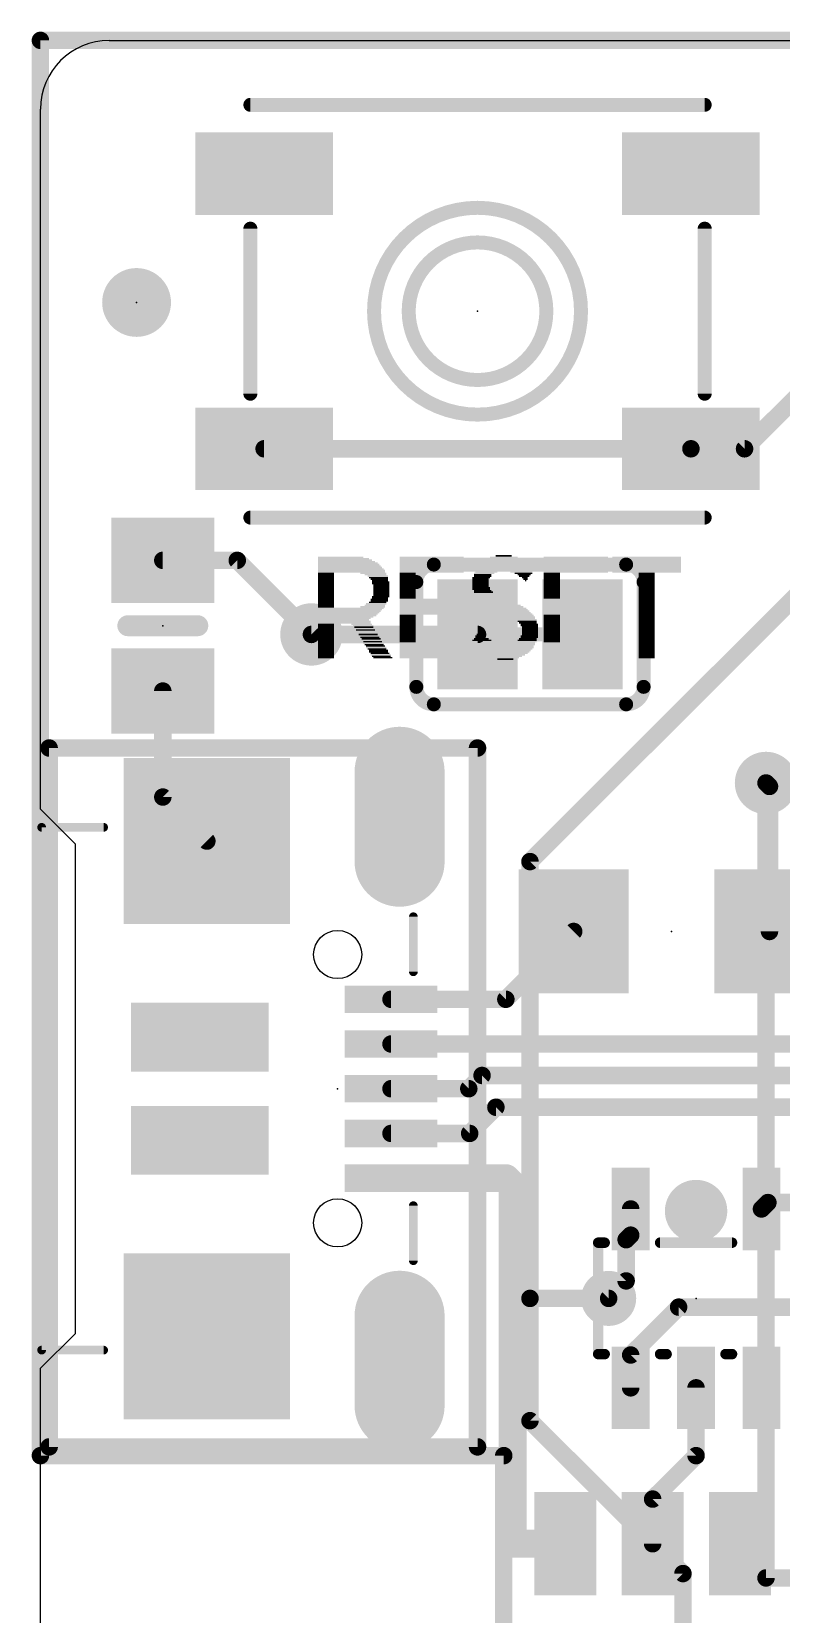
# Model space of a CAD drawing. Extents: x -3.3 to 68.7, y -0.1 to 53.5.
# Drawn here: x -0.13 to 10.76, y 30.46 to 53.47 of the extents above; entities that cross this region are included whole.
import ezdxf

# ---------------------------------------------------------------- set-up
doc = ezdxf.new("R2010")
doc.units = 0
for name, color, linetype in [('1', 12, 'CONTINUOUS'), ('16', 5, 'CONTINUOUS'), ('17', 110, 'CONTINUOUS'), ('18', 3, 'CONTINUOUS'), ('20', 53, 'CONTINUOUS'), ('200', 4, 'CONTINUOUS'), ('21', 40, 'CONTINUOUS'), ('22', 6, 'CONTINUOUS'), ('23', 53, 'CONTINUOUS'), ('24', 53, 'CONTINUOUS')]:
    doc.layers.add(name, color=color, linetype=linetype)

# ---------------------------------------------------------------- blocks, each defined once
blk = doc.blocks.new('RECT')
blk.add_solid([(-0.5, -0.5), (0.5, -0.5), (-0.5, 0.5), (0.5, 0.5)])
blk = doc.blocks.new('PIE')
at = {"const_width": 0.5}
blk.add_lwpolyline([(0, -0.25, 1), (0, 0.25, 1), (0, -0.25)], format="xyb", dxfattribs=at)
blk = doc.blocks.new('OFFSETP100')
at = {"const_width": 1}
blk.add_lwpolyline([(0, 0), (1, 0)], dxfattribs=at)
at = {"const_width": 0.5}
for points in [[(0, 0.25, 1), (0, -0.25)], [(1, -0.25, 1), (1, 0.25)]]:
    blk.add_lwpolyline(points, format="xyb", dxfattribs=at)
blk = doc.blocks.new('SQUAREP')
blk.add_solid([(-0.5, -0.5), (0.5, -0.5), (-0.5, 0.5), (0.5, 0.5)])
blk = doc.blocks.new('ROUNDV')
at = {"const_width": 0.5}
blk.add_lwpolyline([(0, -0.25, 1), (0, 0.25, 1), (0, -0.25)], format="xyb", dxfattribs=at)

msp = doc.modelspace()

# ---------------------------------------------------------------- linework, layer by layer
at = {"layer": '1'}
for points, const_width in [([(0, 53.34), (68.58, 53.34)], 0.254), ([(0, 32.766), (0, 53.34)], 0.254), ([(10.2292, 47.403), (11.4046, 48.5784)], 0.254), ([(3.25, 47.403), (9.45, 47.403)], 0.254), ([(9.45, 47.403), (10.2292, 47.403)], 0.254), ([(1.778, 45.781), (2.86, 45.781)], 0.254), ([(2.86, 45.781), (3.937, 44.704)], 0.254), ([(1.778, 42.34), (1.778, 43.881)], 0.254), ([(0.127, 43.053), (0.127, 32.893)], 0.254), ([(6.35, 43.053), (0.127, 43.053)], 0.254), ([(6.35, 32.893), (6.35, 43.053)], 0.254), ([(10.5914, 42.4946), (10.541, 42.545)], 0.254), ([(10.5914, 40.386), (10.5914, 42.4946)], 0.254), ([(2.418, 41.7), (1.778, 42.34)], 0.254), ([(6.7614, 39.4), (7.7474, 40.386)], 0.254), ([(5.093, 39.4), (6.7614, 39.4)], 0.254), ([(5.093, 38.75), (35.2876, 38.75)], 0.254), ([(6.223, 38.1), (5.093, 38.1)], 0.254), ([(6.4158, 38.2928), (6.223, 38.1)], 0.254), ([(6.4158, 38.2928), (35.0264, 38.2928)], 0.254), ([(6.617, 37.831), (6.236, 37.45)], 0.254), ([(15.255, 37.831), (6.617, 37.831)], 0.254), ([(6.236, 37.45), (5.093, 37.45)], 0.254), ([(6.761, 36.8), (5.093, 36.8)], 0.4064), ([(6.8618, 36.6992), (6.761, 36.8)], 0.4064), ([(6.8618, 36.6992), (6.8618, 31.4854)], 0.4064), ([(8.575, 36.352), (8.575, 35.971)], 0.254), ([(10.475, 36.352), (10.5682, 36.4452)], 0.254), ([(10.5682, 36.4452), (12.3228, 36.4452)], 0.254), ([(8.575, 35.971), (8.509, 35.905)], 0.254), ([(8.509, 35.905), (8.509, 35.306)], 0.254), ([(8.509, 35.306), (8.255, 35.052)], 0.254), ([(9.271, 34.925), (8.575, 34.229)], 0.254), ([(9.271, 34.925), (13.462, 34.925)], 0.254), ([(8.575, 33.752), (8.575, 34.229)], 0.254), ([(9.525, 32.766), (9.525, 33.752)], 0.254), ([(0.127, 32.893), (6.35, 32.893)], 0.254), ([(6.731, 32.766), (0, 32.766)], 0.254), ([(6.731, 11.303), (6.731, 32.766)], 0.254), ([(8.8938, 32.1348), (9.525, 32.766)], 0.254), ([(8.8938, 31.4854), (8.8938, 32.1348)], 0.254), ([(6.8618, 31.4854), (7.6238, 31.4854)], 0.4064)]:
    msp.add_lwpolyline(points, dxfattribs=dict(at, const_width=const_width))
for points, const_width in [([(0, 53.4035, 1), (0, 53.2765)], 0.127), ([(0.0635, 53.34, 1), (-0.0635, 53.34)], 0.127), ([(3.25, 47.4665, 1), (3.25, 47.3395)], 0.127), ([(9.45, 47.4665, 1), (9.45, 47.3395)], 0.127), ([(9.45, 47.3395, 1), (9.45, 47.4665)], 0.127), ([(10.1843, 47.4479, 1), (10.2741, 47.3581)], 0.127), ([(10.2292, 47.3395, 1), (10.2292, 47.4665)], 0.127), ([(1.778, 45.8445, 1), (1.778, 45.7175)], 0.127), ([(2.9049, 45.8259, 1), (2.8151, 45.7361)], 0.127), ([(2.86, 45.7175, 1), (2.86, 45.8445)], 0.127), ([(3.8921, 44.6591, 1), (3.9819, 44.7489)], 0.127), ([(1.8415, 43.881, 1), (1.7145, 43.881)], 0.127), ([(0.1905, 43.053, 1), (0.0635, 43.053)], 0.127), ([(0.127, 43.1165, 1), (0.127, 42.9895)], 0.127), ([(6.4135, 43.053, 1), (6.2865, 43.053)], 0.127), ([(6.35, 42.9895, 1), (6.35, 43.1165)], 0.127), ([(10.5859, 42.5899, 1), (10.4961, 42.5001)], 0.127), ([(10.6549, 42.4946, 1), (10.5279, 42.4946)], 0.127), ([(10.5465, 42.4497, 1), (10.6363, 42.5395)], 0.127), ([(1.8229, 42.3849, 1), (1.7331, 42.2951)], 0.127), ([(1.7145, 42.34, 1), (1.8415, 42.34)], 0.127), ([(2.3731, 41.6551, 1), (2.4629, 41.7449)], 0.127), ([(7.7923, 40.3411, 1), (7.7025, 40.4309)], 0.127), ([(10.5279, 40.386, 1), (10.6549, 40.386)], 0.127), ([(5.093, 39.4635, 1), (5.093, 39.3365)], 0.127), ([(6.7165, 39.4449, 1), (6.8063, 39.3551)], 0.127), ([(6.7614, 39.3365, 1), (6.7614, 39.4635)], 0.127), ([(5.093, 38.8135, 1), (5.093, 38.6865)], 0.127), ([(5.093, 38.1635, 1), (5.093, 38.0365)], 0.127), ([(6.1781, 38.1449, 1), (6.2679, 38.0551)], 0.127), ([(6.223, 38.0365, 1), (6.223, 38.1635)], 0.127), ([(6.4158, 38.3563, 1), (6.4158, 38.2293)], 0.127), ([(6.4607, 38.2479, 1), (6.3709, 38.3377)], 0.127), ([(6.617, 37.8945, 1), (6.617, 37.7675)], 0.127), ([(6.6619, 37.7861, 1), (6.5721, 37.8759)], 0.127), ([(5.093, 37.5135, 1), (5.093, 37.3865)], 0.127), ([(6.1911, 37.4949, 1), (6.2809, 37.4051)], 0.127), ([(6.236, 37.3865, 1), (6.236, 37.5135)], 0.127), ([(5.093, 36.9016, 1), (5.093, 36.6984)], 0.2032), ([(6.8328, 36.8718, 1), (6.6892, 36.7282)], 0.2032), ([(6.9634, 36.6992, 1), (6.7602, 36.6992)], 0.2032), ([(6.761, 36.6984, 1), (6.761, 36.9016)], 0.2032), ([(6.79, 36.6274, 1), (6.9336, 36.771)], 0.2032), ([(8.6385, 36.352, 1), (8.5115, 36.352)], 0.127), ([(10.4301, 36.3969, 1), (10.5199, 36.3071)], 0.127), ([(10.5682, 36.5087, 1), (10.5682, 36.3817)], 0.127), ([(10.6131, 36.4003, 1), (10.5233, 36.4901)], 0.127), ([(8.5725, 35.905, 1), (8.4455, 35.905)], 0.127), ([(8.4641, 35.9499, 1), (8.5539, 35.8601)], 0.127), ([(8.5115, 35.971, 1), (8.6385, 35.971)], 0.127), ([(8.6199, 35.9261, 1), (8.5301, 36.0159)], 0.127), ([(8.5539, 35.2611, 1), (8.4641, 35.3509)], 0.127), ([(8.4455, 35.306, 1), (8.5725, 35.306)], 0.127), ([(8.2101, 35.0969, 1), (8.2999, 35.0071)], 0.127), ([(9.271, 34.9885, 1), (9.271, 34.8615)], 0.127), ([(9.3159, 34.8801, 1), (9.2261, 34.9699)], 0.127), ([(8.6385, 34.229, 1), (8.5115, 34.229)], 0.127), ([(8.5301, 34.2739, 1), (8.6199, 34.1841)], 0.127), ([(9.5885, 33.752, 1), (9.4615, 33.752)], 0.127), ([(8.5115, 33.752, 1), (8.6385, 33.752)], 0.127), ([(0.127, 32.9565, 1), (0.127, 32.8295)], 0.127), ([(0.0635, 32.893, 1), (0.1905, 32.893)], 0.127), ([(6.2865, 32.893, 1), (6.4135, 32.893)], 0.127), ([(6.35, 32.8295, 1), (6.35, 32.9565)], 0.127), ([(0, 32.8295, 1), (0, 32.7025)], 0.127), ([(-0.0635, 32.766, 1), (0.0635, 32.766)], 0.127), ([(6.7945, 32.766, 1), (6.6675, 32.766)], 0.127), ([(6.731, 32.7025, 1), (6.731, 32.8295)], 0.127), ([(9.4615, 32.766, 1), (9.5885, 32.766)], 0.127), ([(9.5699, 32.7211, 1), (9.4801, 32.8109)], 0.127), ([(8.9573, 32.1348, 1), (8.8303, 32.1348)], 0.127), ([(8.8489, 32.1797, 1), (8.9387, 32.0899)], 0.127), ([(6.8618, 31.587, 1), (6.8618, 31.3838)], 0.2032), ([(6.7602, 31.4854, 1), (6.9634, 31.4854)], 0.2032), ([(7.6238, 31.3838, 1), (7.6238, 31.587)], 0.2032), ([(8.8303, 31.4854, 1), (8.9573, 31.4854)], 0.127)]:
    msp.add_lwpolyline(points, format="xyb", dxfattribs=dict(at, const_width=const_width))
at = {"layer": '16', "const_width": 0.254}
for points in [[(0, 53.34), (68.58, 53.34)], [(0, 32.766), (0, 53.34)], [(7.112, 41.402), (11.303, 45.593)], [(3.937, 44.704), (6.35, 44.704)], [(0.127, 43.053), (0.127, 32.893)], [(6.35, 43.053), (0.127, 43.053)], [(6.35, 32.893), (6.35, 43.053)], [(10.541, 42.545), (10.541, 30.988)], [(7.112, 35.052), (7.112, 41.402)], [(7.112, 33.274), (7.112, 35.052)], [(8.255, 35.052), (7.112, 35.052)], [(9.3345, 31.0515), (7.112, 33.274)], [(0.127, 32.893), (6.35, 32.893)], [(6.731, 32.766), (0, 32.766)], [(6.731, 11.303), (6.731, 32.766)], [(9.3345, 12.1285), (9.3345, 31.0515)], [(21.844, 30.988), (10.541, 30.988)]]:
    msp.add_lwpolyline(points, dxfattribs=at)
at = {"layer": '16', "const_width": 0.127}
for points in [[(0, 53.4035, 1), (0, 53.2765)], [(0.0635, 53.34, 1), (-0.0635, 53.34)], [(3.937, 44.7675, 1), (3.937, 44.6405)], [(6.35, 44.6405, 1), (6.35, 44.7675)], [(0.1905, 43.053, 1), (0.0635, 43.053)], [(0.127, 43.1165, 1), (0.127, 42.9895)], [(6.4135, 43.053, 1), (6.2865, 43.053)], [(6.35, 42.9895, 1), (6.35, 43.1165)], [(10.6045, 42.545, 1), (10.4775, 42.545)], [(7.1755, 41.402, 1), (7.0485, 41.402)], [(7.0671, 41.4469, 1), (7.1569, 41.3571)], [(7.1755, 35.052, 1), (7.0485, 35.052)], [(7.112, 35.1155, 1), (7.112, 34.9885)], [(7.0485, 35.052, 1), (7.1755, 35.052)], [(8.255, 34.9885, 1), (8.255, 35.1155)], [(7.1569, 33.3189, 1), (7.0671, 33.2291)], [(7.0485, 33.274, 1), (7.1755, 33.274)], [(0.127, 32.9565, 1), (0.127, 32.8295)], [(0.0635, 32.893, 1), (0.1905, 32.893)], [(6.2865, 32.893, 1), (6.4135, 32.893)], [(6.35, 32.8295, 1), (6.35, 32.9565)], [(0, 32.8295, 1), (0, 32.7025)], [(-0.0635, 32.766, 1), (0.0635, 32.766)], [(6.7945, 32.766, 1), (6.6675, 32.766)], [(6.731, 32.7025, 1), (6.731, 32.8295)], [(9.398, 31.0515, 1), (9.271, 31.0515)], [(9.2896, 31.0066, 1), (9.3794, 31.0964)], [(10.541, 31.0515, 1), (10.541, 30.9245)], [(10.4775, 30.988, 1), (10.6045, 30.988)]]:
    msp.add_lwpolyline(points, format="xyb", dxfattribs=at)
at = {"layer": '20'}
for p, q in [((1, 53.34), (64.516, 53.34)), ((0, 42.164), (0, 52.34)), ((0.508, 41.656), (0, 42.164)), ((0.508, 34.544), (0.508, 41.656)), ((0, 34.036), (0.508, 34.544)), ((0, 22.479), (0, 34.036))]:
    msp.add_line(p, q, dxfattribs=at)
for centre in [(4.318, 40.05), (4.318, 36.15)]:
    msp.add_circle(centre, 0.35, dxfattribs=at)
msp.add_arc((1, 52.34), 1, 90, 180, dxfattribs=at)
at = {"layer": '21'}
for points, const_width in [([(3.05, 52.403), (9.65, 52.403)], 0.2032), ([(3.05, 48.203), (3.05, 50.603)], 0.2032), ([(9.65, 50.603), (9.65, 48.203)], 0.2032), ([(9.65, 46.403), (3.05, 46.403)], 0.2032), ([(2.286, 44.831), (1.27, 44.831)], 0.3048), ([(0.918, 41.9), (0.018, 41.9)], 0.127), ([(0.018, 41.9), (0.018, 34.3)], 0.127), ([(5.418, 40.6), (5.418, 39.8)], 0.127), ([(5.418, 36.4), (5.418, 35.6)], 0.127), ([(8.103, 34.242), (8.103, 35.862)], 0.1524), ([(8.103, 35.862), (8.197, 35.862)], 0.1524), ([(9.003, 35.862), (10.047, 35.862)], 0.1524), ([(0.018, 34.3), (0.918, 34.3)], 0.127), ([(8.197, 34.242), (8.103, 34.242)], 0.1524), ([(9.097, 34.242), (9.003, 34.242)], 0.1524), ([(10.047, 34.242), (9.953, 34.242)], 0.1524)]:
    msp.add_lwpolyline(points, dxfattribs=dict(at, const_width=const_width))
for points, const_width in [([(3.05, 52.4538, 1), (3.05, 52.3522)], 0.1016), ([(9.65, 52.3522, 1), (9.65, 52.4538)], 0.1016), ([(6.35, 47.8997, 1), (6.35, 50.9063, 1), (6.35, 47.8997)], 0.2032), ([(3.1008, 50.603, 1), (2.9992, 50.603)], 0.1016), ([(9.7008, 50.603, 1), (9.5992, 50.603)], 0.1016), ([(6.35, 48.403, 1), (6.35, 50.403, 1), (6.35, 48.403)], 0.2032), ([(2.9992, 48.203, 1), (3.1008, 48.203)], 0.1016), ([(9.5992, 48.203, 1), (9.7008, 48.203)], 0.1016), ([(3.05, 46.4538, 1), (3.05, 46.3522)], 0.1016), ([(9.65, 46.3522, 1), (9.65, 46.4538)], 0.1016), ([(1.27, 44.9072, 1), (1.27, 44.7548)], 0.1524), ([(2.286, 44.7548, 1), (2.286, 44.9072)], 0.1524), ([(0.018, 41.9318, 1), (0.018, 41.8682)], 0.0635), ([(0.0498, 41.9, 1), (-0.0137, 41.9)], 0.0635), ([(0.918, 41.8682, 1), (0.918, 41.9318)], 0.0635), ([(5.4497, 40.6, 1), (5.3863, 40.6)], 0.0635), ([(5.3863, 39.8, 1), (5.4497, 39.8)], 0.0635), ([(5.4497, 36.4, 1), (5.3863, 36.4)], 0.0635), ([(8.1411, 35.862, 1), (8.0649, 35.862)], 0.0762), ([(8.103, 35.9001, 1), (8.103, 35.8239)], 0.0762), ([(8.197, 35.8239, 1), (8.197, 35.9001)], 0.0762), ([(9.003, 35.9001, 1), (9.003, 35.8239)], 0.0762), ([(10.047, 35.8239, 1), (10.047, 35.9001)], 0.0762), ([(5.3863, 35.6, 1), (5.4497, 35.6)], 0.0635), ([(0.018, 34.3318, 1), (0.018, 34.2683)], 0.0635), ([(-0.0137, 34.3, 1), (0.0498, 34.3)], 0.0635), ([(0.918, 34.2683, 1), (0.918, 34.3318)], 0.0635), ([(8.103, 34.2801, 1), (8.103, 34.2039)], 0.0762), ([(8.197, 34.2039, 1), (8.197, 34.2801)], 0.0762), ([(9.003, 34.2801, 1), (9.003, 34.2039)], 0.0762), ([(9.097, 34.2039, 1), (9.097, 34.2801)], 0.0762), ([(9.953, 34.2801, 1), (9.953, 34.2039)], 0.0762), ([(10.047, 34.2039, 1), (10.047, 34.2801)], 0.0762), ([(8.0649, 34.242, 1), (8.1411, 34.242)], 0.0762)]:
    msp.add_lwpolyline(points, format="xyb", dxfattribs=dict(at, const_width=const_width))
at = {"layer": '22'}
for points, const_width in [([(5.715, 45.72, 0.4142), (5.461, 45.466)], 0.2032), ([(5.715, 45.7708, 1), (5.715, 45.6692)], 0.1016), ([(5.715, 45.6692, 1), (5.715, 45.7708)], 0.1016), ([(8.763, 45.466, 0.4142), (8.509, 45.72)], 0.2032), ([(8.509, 45.7708, 1), (8.509, 45.6692)], 0.1016), ([(8.509, 45.6692, 1), (8.509, 45.7708)], 0.1016), ([(5.5118, 45.466, 1), (5.4102, 45.466)], 0.1016), ([(8.8138, 45.466, 1), (8.7122, 45.466)], 0.1016), ([(5.4102, 45.466, 1), (5.5118, 45.466)], 0.1016), ([(8.7122, 45.466, 1), (8.8138, 45.466)], 0.1016), ([(5.461, 43.942, 0.4142), (5.715, 43.688)], 0.2032), ([(5.5118, 43.942, 1), (5.4102, 43.942)], 0.1016), ([(5.4102, 43.942, 1), (5.5118, 43.942)], 0.1016), ([(8.509, 43.688, 0.4142), (8.763, 43.942)], 0.2032), ([(8.8138, 43.942, 1), (8.7122, 43.942)], 0.1016), ([(8.7122, 43.942, 1), (8.8138, 43.942)], 0.1016), ([(5.715, 43.7388, 1), (5.715, 43.6372)], 0.1016), ([(5.715, 43.6372, 1), (5.715, 43.7388)], 0.1016), ([(8.509, 43.7388, 1), (8.509, 43.6372)], 0.1016), ([(8.509, 43.6372, 1), (8.509, 43.7388)], 0.1016)]:
    msp.add_lwpolyline(points, format="xyb", dxfattribs=dict(at, const_width=const_width))
at = {"layer": '22', "const_width": 0.2032}
for points in [[(8.509, 45.72), (5.715, 45.72)], [(5.461, 45.466), (5.461, 43.942)], [(8.763, 45.466), (8.763, 43.942)], [(5.715, 43.688), (8.509, 43.688)]]:
    msp.add_lwpolyline(points, dxfattribs=at)
at = {"layer": '23'}
for p in [(1.397, 49.53), (6.35, 49.403), (1.778, 44.831), (9.1694, 40.386), (4.318, 38.1), (9.525, 35.052)]:
    msp.add_point(p, dxfattribs=at)
at = {"layer": '24'}
msp.add_point((7.112, 44.704), dxfattribs=at)

# ---------------------------------------------------------------- block references
at = {"layer": '1'}
for p, xscale, yscale, rotation in [((3.25, 51.403), 2, 1.2, 180), ((9.45, 51.403), 2, 1.2, 180), ((3.25, 47.403), 2, 1.2, 180), ((9.45, 47.403), 2, 1.2, 180), ((1.778, 45.781), 1.24, 1.5, 270), ((1.778, 43.881), 1.24, 1.5, 270), ((5.093, 39.4), 0.4, 1.35, 270), ((5.093, 38.75), 0.4, 1.35, 270), ((5.093, 38.1), 0.4, 1.35, 270), ((5.093, 37.45), 0.4, 1.35, 270), ((5.093, 36.8), 0.4, 1.35, 270), ((7.6238, 31.4854), 1.5, 0.9, 90), ((8.8938, 31.4854), 1.5, 0.9, 90), ((10.1638, 31.4854), 1.5, 0.9, 90)]:
    msp.add_blockref('RECT', p, dxfattribs=dict(at, xscale=xscale, yscale=yscale, rotation=rotation))
msp.add_blockref('PIE', (1.397, 49.53), dxfattribs=at)
for p, xscale, yscale in [((7.7474, 40.386), 1.6, 1.803), ((10.5914, 40.386), 1.6, 1.803), ((8.575, 36.352), 0.55, 1.2), ((10.475, 36.352), 0.55, 1.2), ((8.575, 33.752), 0.55, 1.2), ((9.525, 33.752), 0.55, 1.2), ((10.475, 33.752), 0.55, 1.2)]:
    msp.add_blockref('RECT', p, dxfattribs=dict(at, xscale=xscale, yscale=yscale))
at = {"layer": '1', "xscale": 2}
for p in [(2.318, 38.85), (2.318, 37.35)]:
    msp.add_blockref('RECT', p, dxfattribs=at)
at = {"layer": '16', "xscale": 1.1684, "yscale": 1.6002}
for p in [(6.35, 44.704), (7.874, 44.704)]:
    msp.add_blockref('RECT', p, dxfattribs=at)
at = {"layer": '16', "xscale": 0.635, "yscale": 0.2032, "rotation": 180}
msp.add_blockref('RECT', (7.112, 44.704), dxfattribs=at)
at = {"layer": '17', "xscale": 1.308, "yscale": 1.308}
for p, rotation in [((5.218, 41.4), 90), ((5.218, 41.4), 90), ((5.218, 34.8), 270), ((5.218, 34.8), 270)]:
    msp.add_blockref('OFFSETP100', p, dxfattribs=dict(at, rotation=rotation))
at = {"layer": '17', "xscale": 2.413, "yscale": 2.413}
for p in [(2.418, 41.7), (2.418, 41.7), (2.418, 34.5), (2.418, 34.5)]:
    msp.add_blockref('SQUAREP', p, dxfattribs=at)
at = {"layer": '18'}
for p, xscale, yscale in [((3.937, 44.704), 0.9064, 0.9064), ((3.937, 44.704), 0.9064, 0.9064), ((10.541, 42.545), 0.9064, 0.9064), ((10.541, 42.545), 0.9064, 0.9064), ((9.525, 36.322), 0.9064, 0.9064), ((9.525, 36.322), 0.9064, 0.9064), ((8.255, 35.052), 0.8001, 0.8001), ((8.255, 35.052), 0.8001, 0.8001)]:
    msp.add_blockref('ROUNDV', p, dxfattribs=dict(at, xscale=xscale, yscale=yscale))
at = {"layer": '200'}
for p, xscale, yscale in [((4.3612, 45.8258), 0.6553, 0.0211), ((4.4031, 45.8047), 0.7391, 0.0211), ((4.4247, 45.7835), 0.7823, 0.0213), ((5.6833, 45.8258), 0.9322, 0.0211), ((5.6833, 45.8047), 0.9322, 0.0211), ((5.6833, 45.7835), 0.9322, 0.0213), ((6.7424, 45.7835), 0.5918, 0.0213), ((6.7412, 45.8047), 0.508, 0.0211), ((6.731, 45.8258), 0.4013, 0.0211), ((6.731, 45.847), 0.2337, 0.0213), ((7.7788, 45.8258), 0.9322, 0.0211), ((7.7788, 45.8047), 0.9322, 0.0211), ((7.7788, 45.7835), 0.9322, 0.0213), ((8.8062, 45.8258), 0.9957, 0.0211), ((8.8062, 45.8047), 0.9957, 0.0211), ((8.8062, 45.7835), 0.9957, 0.0213), ((4.4463, 45.7623), 0.8255, 0.0211), ((4.4666, 45.7412), 0.8661, 0.0211), ((4.478, 45.72), 0.889, 0.0213), ((4.4882, 45.6988), 0.9093, 0.0211), ((4.4983, 45.6777), 0.9296, 0.0211), ((4.5098, 45.6565), 0.9525, 0.0213), ((4.5199, 45.6353), 0.9728, 0.0211), ((4.5199, 45.6142), 0.9728, 0.0211), ((4.1491, 45.593), 0.2311, 0.0213), ((4.1491, 45.5718), 0.2311, 0.0211), ((4.1491, 45.5507), 0.2311, 0.0211), ((4.8362, 45.593), 0.381, 0.0213), ((4.8679, 45.5718), 0.3175, 0.0211), ((4.9009, 45.5507), 0.2972, 0.0211), ((5.334, 45.593), 0.2337, 0.0213), ((5.334, 45.5718), 0.2337, 0.0211), ((5.334, 45.5507), 0.2337, 0.0211), ((5.6833, 45.7623), 0.9322, 0.0211), ((5.6833, 45.7412), 0.9322, 0.0211), ((5.6833, 45.72), 0.9322, 0.0213), ((5.6833, 45.6988), 0.9322, 0.0211), ((5.6833, 45.6777), 0.9322, 0.0211), ((5.6833, 45.6565), 0.9322, 0.0213), ((5.6833, 45.6353), 0.9322, 0.0211), ((5.6833, 45.6142), 0.9322, 0.0211), ((6.4453, 45.593), 0.2972, 0.0213), ((6.4237, 45.5718), 0.254, 0.0211), ((6.4237, 45.5507), 0.254, 0.0211), ((6.7424, 45.6353), 0.8458, 0.0211), ((6.4783, 45.6142), 0.3175, 0.0211), ((6.7628, 45.6777), 0.8458, 0.0211), ((6.7742, 45.6565), 0.8687, 0.0213), ((6.7628, 45.6988), 0.8052, 0.0211), ((6.764, 45.72), 0.762, 0.0213), ((6.7628, 45.7412), 0.7188, 0.0211), ((6.7513, 45.7623), 0.6553, 0.0211), ((6.9863, 45.6142), 0.3175, 0.0211), ((7.0168, 45.593), 0.2565, 0.0213), ((7.0269, 45.5718), 0.1905, 0.0211), ((7.0269, 45.5507), 0.1499, 0.0211), ((7.4295, 45.593), 0.2337, 0.0213), ((7.4295, 45.5718), 0.2337, 0.0211), ((7.4295, 45.5507), 0.2337, 0.0211), ((7.7788, 45.7623), 0.9322, 0.0211), ((7.7788, 45.7412), 0.9322, 0.0211), ((7.7788, 45.72), 0.9322, 0.0213), ((7.7788, 45.6988), 0.9322, 0.0211), ((7.7788, 45.6777), 0.9322, 0.0211), ((7.7788, 45.6565), 0.9322, 0.0213), ((7.7788, 45.6353), 0.9322, 0.0211), ((7.7788, 45.6142), 0.9322, 0.0211), ((8.8062, 45.7623), 0.9957, 0.0211), ((8.8062, 45.7412), 0.9957, 0.0211), ((8.8062, 45.72), 0.9957, 0.0213), ((8.8062, 45.6988), 0.9957, 0.0211), ((8.8062, 45.6777), 0.9957, 0.0211), ((8.8062, 45.6565), 0.9957, 0.0213), ((8.8062, 45.6353), 0.9957, 0.0211), ((8.8062, 45.6142), 0.9957, 0.0211), ((8.8062, 45.593), 0.2337, 0.0213), ((8.8062, 45.5718), 0.2337, 0.0211), ((8.8062, 45.5507), 0.2337, 0.0211), ((4.1491, 45.5295), 0.2311, 0.0213), ((4.1491, 45.5083), 0.2311, 0.0211), ((4.1491, 45.4872), 0.2311, 0.0211), ((4.1491, 45.466), 0.2311, 0.0213), ((4.1491, 45.4448), 0.2311, 0.0211), ((4.1491, 45.4237), 0.2311, 0.0211), ((4.1491, 45.4025), 0.2311, 0.0213), ((4.1491, 45.3813), 0.2311, 0.0211), ((4.1491, 45.3602), 0.2311, 0.0211), ((4.1491, 45.339), 0.2311, 0.0213), ((4.1491, 45.3178), 0.2311, 0.0211), ((4.9111, 45.5295), 0.2769, 0.0213), ((4.9225, 45.5083), 0.254, 0.0211), ((4.9327, 45.4872), 0.2337, 0.0211), ((4.9428, 45.466), 0.254, 0.0213), ((4.9428, 45.4448), 0.254, 0.0211), ((4.953, 45.4237), 0.2337, 0.0211), ((4.953, 45.4025), 0.2337, 0.0213), ((4.953, 45.3813), 0.2337, 0.0211), ((4.953, 45.3602), 0.2337, 0.0211), ((4.953, 45.339), 0.2337, 0.0213), ((4.953, 45.3178), 0.2337, 0.0211), ((5.334, 45.5295), 0.2337, 0.0213), ((5.334, 45.5083), 0.2337, 0.0211), ((5.334, 45.4872), 0.2337, 0.0211), ((5.334, 45.466), 0.2337, 0.0213), ((5.334, 45.4448), 0.2337, 0.0211), ((5.334, 45.4237), 0.2337, 0.0211), ((5.334, 45.4025), 0.2337, 0.0213), ((5.334, 45.3813), 0.2337, 0.0211), ((5.334, 45.3602), 0.2337, 0.0211), ((5.334, 45.339), 0.2337, 0.0213), ((5.334, 45.3178), 0.2337, 0.0211), ((6.4033, 45.5295), 0.254, 0.0213), ((6.3932, 45.5083), 0.2337, 0.0211), ((6.3932, 45.4872), 0.2337, 0.0211), ((6.3932, 45.466), 0.2337, 0.0213), ((6.3932, 45.4448), 0.2337, 0.0211), ((6.3932, 45.4237), 0.2337, 0.0211), ((6.3932, 45.4025), 0.2337, 0.0213), ((6.4033, 45.3813), 0.254, 0.0211), ((6.4033, 45.3602), 0.254, 0.0211), ((6.4237, 45.339), 0.254, 0.0213), ((6.4351, 45.3178), 0.2769, 0.0211), ((7.0371, 45.5295), 0.0838, 0.0213), ((7.0472, 45.5083), 0.0635, 0.0211), ((7.0485, 45.4872), 0.0203, 0.0211), ((7.4295, 45.5295), 0.2337, 0.0213), ((7.4295, 45.5083), 0.2337, 0.0211), ((7.4295, 45.4872), 0.2337, 0.0211), ((7.4295, 45.466), 0.2337, 0.0213), ((7.4295, 45.4448), 0.2337, 0.0211), ((7.4295, 45.4237), 0.2337, 0.0211), ((7.4295, 45.4025), 0.2337, 0.0213), ((7.4295, 45.3813), 0.2337, 0.0211), ((7.4295, 45.3602), 0.2337, 0.0211), ((7.4295, 45.339), 0.2337, 0.0213), ((7.4295, 45.3178), 0.2337, 0.0211), ((8.8062, 45.5295), 0.2337, 0.0213), ((8.8062, 45.5083), 0.2337, 0.0211), ((8.8062, 45.4872), 0.2337, 0.0211), ((8.8062, 45.466), 0.2337, 0.0213), ((8.8062, 45.4448), 0.2337, 0.0211), ((8.8062, 45.4237), 0.2337, 0.0211), ((8.8062, 45.4025), 0.2337, 0.0213), ((8.8062, 45.3813), 0.2337, 0.0211), ((8.8062, 45.3602), 0.2337, 0.0211), ((8.8062, 45.339), 0.2337, 0.0213), ((8.8062, 45.3178), 0.2337, 0.0211), ((4.1491, 45.2967), 0.2311, 0.0211), ((4.1491, 45.2755), 0.2311, 0.0213), ((4.1491, 45.2543), 0.2311, 0.0211), ((4.1491, 45.2332), 0.2311, 0.0211), ((4.1491, 45.212), 0.2311, 0.0213), ((4.1491, 45.1908), 0.2311, 0.0211), ((4.1491, 45.1697), 0.2311, 0.0211), ((4.1491, 45.1485), 0.2311, 0.0213), ((4.1491, 45.1273), 0.2311, 0.0211), ((4.1491, 45.1062), 0.2311, 0.0211), ((4.826, 45.1062), 0.3607, 0.0211), ((4.8578, 45.1273), 0.2972, 0.0211), ((4.8781, 45.1485), 0.2972, 0.0213), ((4.8997, 45.1697), 0.254, 0.0211), ((4.9225, 45.212), 0.254, 0.0213), ((4.9225, 45.1908), 0.254, 0.0211), ((4.9428, 45.2543), 0.254, 0.0211), ((4.9327, 45.2332), 0.2337, 0.0211), ((4.953, 45.2967), 0.2337, 0.0211), ((4.953, 45.2755), 0.2337, 0.0213), ((5.334, 45.2967), 0.2337, 0.0211), ((5.334, 45.2755), 0.2337, 0.0213), ((5.334, 45.2543), 0.2337, 0.0211), ((5.334, 45.2332), 0.2337, 0.0211), ((5.6413, 45.212), 0.8484, 0.0213), ((5.6413, 45.1908), 0.8484, 0.0211), ((5.6413, 45.1697), 0.8484, 0.0211), ((5.6413, 45.1485), 0.8484, 0.0213), ((5.6413, 45.1273), 0.8484, 0.0211), ((5.6413, 45.1062), 0.8484, 0.0211), ((6.4554, 45.2967), 0.3175, 0.0211), ((6.4783, 45.2755), 0.3175, 0.0213), ((6.4986, 45.2543), 0.3581, 0.0211), ((6.5303, 45.2332), 0.381, 0.0211), ((6.5621, 45.212), 0.4445, 0.0213), ((6.5938, 45.1908), 0.4674, 0.0211), ((6.6358, 45.1697), 0.5055, 0.0211), ((6.6675, 45.1485), 0.5283, 0.0213), ((6.7107, 45.1273), 0.5283, 0.0211), ((6.7412, 45.1062), 0.5486, 0.0211), ((7.4295, 45.2967), 0.2337, 0.0211), ((7.4295, 45.2755), 0.2337, 0.0213), ((7.4295, 45.2543), 0.2337, 0.0211), ((7.4295, 45.2332), 0.2337, 0.0211), ((7.7368, 45.212), 0.8484, 0.0213), ((7.7368, 45.1908), 0.8484, 0.0211), ((7.7368, 45.1697), 0.8484, 0.0211), ((7.7368, 45.1485), 0.8484, 0.0213), ((7.7368, 45.1273), 0.8484, 0.0211), ((7.7368, 45.1062), 0.8484, 0.0211), ((8.8062, 45.2967), 0.2337, 0.0211), ((8.8062, 45.2755), 0.2337, 0.0213), ((8.8062, 45.2543), 0.2337, 0.0211), ((8.8062, 45.2332), 0.2337, 0.0211), ((8.8062, 45.212), 0.2337, 0.0213), ((8.8062, 45.1908), 0.2337, 0.0211), ((8.8062, 45.1697), 0.2337, 0.0211), ((8.8062, 45.1485), 0.2337, 0.0213), ((8.8062, 45.1273), 0.2337, 0.0211), ((8.8062, 45.1062), 0.2337, 0.0211), ((4.5098, 45.085), 0.9525, 0.0213), ((4.4983, 45.0638), 0.9296, 0.0211), ((4.4882, 45.0427), 0.9093, 0.0211), ((4.478, 45.0215), 0.889, 0.0213), ((4.4666, 45.0003), 0.8661, 0.0211), ((4.4564, 44.9792), 0.8458, 0.0211), ((4.4348, 44.958), 0.8026, 0.0213), ((4.4145, 44.9368), 0.762, 0.0211), ((4.4031, 44.9157), 0.7391, 0.0211), ((4.4145, 44.8945), 0.762, 0.0213), ((4.4145, 44.8733), 0.762, 0.0211), ((5.6413, 45.085), 0.8484, 0.0213), ((5.6413, 45.0638), 0.8484, 0.0211), ((5.6413, 45.0427), 0.8484, 0.0211), ((5.6413, 45.0215), 0.8484, 0.0213), ((5.6413, 45.0003), 0.8484, 0.0211), ((5.334, 44.9792), 0.2337, 0.0211), ((5.334, 44.958), 0.2337, 0.0213), ((5.334, 44.9368), 0.2337, 0.0211), ((5.334, 44.9157), 0.2337, 0.0211), ((5.334, 44.8945), 0.2337, 0.0213), ((5.334, 44.8733), 0.2337, 0.0211), ((6.7843, 45.085), 0.5486, 0.0213), ((6.8148, 45.0638), 0.5283, 0.0211), ((6.8478, 45.0427), 0.508, 0.0211), ((6.8796, 45.0215), 0.4851, 0.0213), ((6.9228, 45.0003), 0.4445, 0.0211), ((6.9647, 44.9792), 0.4013, 0.0211), ((6.9952, 44.958), 0.381, 0.0213), ((7.0168, 44.9368), 0.3378, 0.0211), ((7.0485, 44.9157), 0.32, 0.0211), ((7.0701, 44.8945), 0.2769, 0.0213), ((7.0803, 44.8733), 0.2565, 0.0211), ((7.7368, 45.085), 0.8484, 0.0213), ((7.7368, 45.0638), 0.8484, 0.0211), ((7.7368, 45.0427), 0.8484, 0.0211), ((7.7368, 45.0215), 0.8484, 0.0213), ((7.7368, 45.0003), 0.8484, 0.0211), ((7.4295, 44.9792), 0.2337, 0.0211), ((7.4295, 44.958), 0.2337, 0.0213), ((7.4295, 44.9368), 0.2337, 0.0211), ((7.4295, 44.9157), 0.2337, 0.0211), ((7.4295, 44.8945), 0.2337, 0.0213), ((7.4295, 44.8733), 0.2337, 0.0211), ((8.8062, 45.085), 0.2337, 0.0213), ((8.8062, 45.0638), 0.2337, 0.0211), ((8.8062, 45.0427), 0.2337, 0.0211), ((8.8062, 45.0215), 0.2337, 0.0213), ((8.8062, 45.0003), 0.2337, 0.0211), ((8.8062, 44.9792), 0.2337, 0.0211), ((8.8062, 44.958), 0.2337, 0.0213), ((8.8062, 44.9368), 0.2337, 0.0211), ((8.8062, 44.9157), 0.2337, 0.0211), ((8.8062, 44.8945), 0.2337, 0.0213), ((8.8062, 44.8733), 0.2337, 0.0211), ((4.1491, 44.8522), 0.2311, 0.0211), ((4.1491, 44.831), 0.2311, 0.0213), ((4.1491, 44.8098), 0.2311, 0.0211), ((4.1491, 44.7887), 0.2311, 0.0211), ((4.1491, 44.7675), 0.2311, 0.0213), ((4.1491, 44.7463), 0.2311, 0.0211), ((4.1491, 44.7252), 0.2311, 0.0211), ((4.1491, 44.704), 0.2311, 0.0213), ((4.1491, 44.6828), 0.2311, 0.0211), ((4.1491, 44.6617), 0.2311, 0.0211), ((4.1491, 44.6405), 0.2311, 0.0213), ((4.6673, 44.8522), 0.2972, 0.0211), ((4.6888, 44.831), 0.2946, 0.0213), ((4.699, 44.8098), 0.2743, 0.0211), ((4.7104, 44.7887), 0.2972, 0.0211), ((4.7206, 44.7675), 0.2769, 0.0213), ((4.7308, 44.7463), 0.2972, 0.0211), ((4.7523, 44.7252), 0.2946, 0.0211), ((4.7739, 44.6828), 0.2972, 0.0211), ((4.7625, 44.704), 0.2743, 0.0213), ((4.7841, 44.6617), 0.2769, 0.0211), ((4.8057, 44.6405), 0.2743, 0.0213), ((5.334, 44.8522), 0.2337, 0.0211), ((5.334, 44.831), 0.2337, 0.0213), ((5.334, 44.8098), 0.2337, 0.0211), ((5.334, 44.7887), 0.2337, 0.0211), ((5.334, 44.7675), 0.2337, 0.0213), ((5.334, 44.7463), 0.2337, 0.0211), ((5.334, 44.7252), 0.2337, 0.0211), ((5.334, 44.704), 0.2337, 0.0213), ((5.334, 44.6828), 0.2337, 0.0211), ((5.334, 44.6617), 0.2337, 0.0211), ((5.334, 44.6405), 0.2337, 0.0213), ((6.4033, 44.6405), 0.2134, 0.0213), ((6.383, 44.6828), 0.127, 0.0211), ((6.3932, 44.6617), 0.1473, 0.0211), ((6.3818, 44.704), 0.0838, 0.0213), ((6.3818, 44.7252), 0.0432, 0.0211), ((7.0803, 44.6405), 0.2565, 0.0213), ((7.1018, 44.8522), 0.254, 0.0211), ((7.1018, 44.831), 0.254, 0.0213), ((7.1018, 44.6828), 0.254, 0.0211), ((7.1018, 44.6617), 0.254, 0.0211), ((7.112, 44.8098), 0.2337, 0.0211), ((7.112, 44.7887), 0.2337, 0.0211), ((7.112, 44.7675), 0.2337, 0.0213), ((7.112, 44.7463), 0.2337, 0.0211), ((7.112, 44.7252), 0.2337, 0.0211), ((7.112, 44.704), 0.2337, 0.0213), ((7.4295, 44.8522), 0.2337, 0.0211), ((7.4295, 44.831), 0.2337, 0.0213), ((7.4295, 44.8098), 0.2337, 0.0211), ((7.4295, 44.7887), 0.2337, 0.0211), ((7.4295, 44.7675), 0.2337, 0.0213), ((7.4295, 44.7463), 0.2337, 0.0211), ((7.4295, 44.7252), 0.2337, 0.0211), ((7.4295, 44.704), 0.2337, 0.0213), ((7.4295, 44.6828), 0.2337, 0.0211), ((7.4295, 44.6617), 0.2337, 0.0211), ((7.4295, 44.6405), 0.2337, 0.0213), ((8.8062, 44.8522), 0.2337, 0.0211), ((8.8062, 44.831), 0.2337, 0.0213), ((8.8062, 44.8098), 0.2337, 0.0211), ((8.8062, 44.7887), 0.2337, 0.0211), ((8.8062, 44.7675), 0.2337, 0.0213), ((8.8062, 44.7463), 0.2337, 0.0211), ((8.8062, 44.7252), 0.2337, 0.0211), ((8.8062, 44.704), 0.2337, 0.0213), ((8.8062, 44.6828), 0.2337, 0.0211), ((8.8062, 44.6617), 0.2337, 0.0211), ((8.8062, 44.6405), 0.2337, 0.0213), ((4.1491, 44.6193), 0.2311, 0.0211), ((4.1491, 44.5982), 0.2311, 0.0211), ((4.1491, 44.577), 0.2311, 0.0213), ((4.1491, 44.5558), 0.2311, 0.0211), ((4.1491, 44.5347), 0.2311, 0.0211), ((4.1491, 44.5135), 0.2311, 0.0213), ((4.1491, 44.4923), 0.2311, 0.0211), ((4.1491, 44.4712), 0.2311, 0.0211), ((4.1491, 44.45), 0.2311, 0.0213), ((4.1491, 44.4288), 0.2311, 0.0211), ((4.1491, 44.4077), 0.2311, 0.0211), ((4.8158, 44.6193), 0.2946, 0.0211), ((4.826, 44.5982), 0.2743, 0.0211), ((4.8374, 44.577), 0.2972, 0.0213), ((4.8476, 44.5558), 0.2769, 0.0211), ((4.8679, 44.5347), 0.2769, 0.0211), ((4.8781, 44.5135), 0.2972, 0.0213), ((4.8895, 44.4923), 0.2743, 0.0211), ((4.9111, 44.4712), 0.2769, 0.0211), ((4.9111, 44.45), 0.2769, 0.0213), ((4.9327, 44.4288), 0.2743, 0.0211), ((4.9428, 44.4077), 0.2946, 0.0211), ((5.334, 44.6193), 0.2337, 0.0211), ((5.334, 44.5982), 0.2337, 0.0211), ((5.6833, 44.577), 0.9322, 0.0213), ((5.6833, 44.5558), 0.9322, 0.0211), ((5.6833, 44.5347), 0.9322, 0.0211), ((5.6833, 44.5135), 0.9322, 0.0213), ((5.6833, 44.4923), 0.9322, 0.0211), ((5.6833, 44.4712), 0.9322, 0.0211), ((5.6833, 44.45), 0.9322, 0.0213), ((5.6833, 44.4288), 0.9322, 0.0211), ((5.6833, 44.4077), 0.9322, 0.0211), ((6.7094, 44.5558), 0.9525, 0.0211), ((6.4453, 44.577), 0.4242, 0.0213), ((6.4249, 44.5982), 0.3378, 0.0211), ((6.7107, 44.5347), 0.9093, 0.0211), ((6.4135, 44.6193), 0.2743, 0.0211), ((6.7208, 44.5135), 0.889, 0.0213), ((6.7208, 44.4923), 0.8484, 0.0211), ((6.7208, 44.4712), 0.8026, 0.0211), ((6.731, 44.45), 0.7417, 0.0213), ((6.7412, 44.4288), 0.6756, 0.0211), ((6.731, 44.4077), 0.6147, 0.0211), ((7.0168, 44.577), 0.3378, 0.0213), ((7.0599, 44.5982), 0.2972, 0.0211), ((7.0701, 44.6193), 0.2769, 0.0211), ((7.4295, 44.6193), 0.2337, 0.0211), ((7.4295, 44.5982), 0.2337, 0.0211), ((7.7788, 44.577), 0.9322, 0.0213), ((7.7788, 44.5558), 0.9322, 0.0211), ((7.7788, 44.5347), 0.9322, 0.0211), ((7.7788, 44.5135), 0.9322, 0.0213), ((7.7788, 44.4923), 0.9322, 0.0211), ((7.7788, 44.4712), 0.9322, 0.0211), ((7.7788, 44.45), 0.9322, 0.0213), ((7.7788, 44.4288), 0.9322, 0.0211), ((7.7788, 44.4077), 0.9322, 0.0211), ((8.8062, 44.6193), 0.2337, 0.0211), ((8.8062, 44.5982), 0.2337, 0.0211), ((8.8062, 44.577), 0.2337, 0.0213), ((8.8062, 44.5558), 0.2337, 0.0211), ((8.8062, 44.5347), 0.2337, 0.0211), ((8.8062, 44.5135), 0.2337, 0.0213), ((8.8062, 44.4923), 0.2337, 0.0211), ((8.8062, 44.4712), 0.2337, 0.0211), ((8.8062, 44.45), 0.2337, 0.0213), ((8.8062, 44.4288), 0.2337, 0.0211), ((8.8062, 44.4077), 0.2337, 0.0211), ((4.1491, 44.3865), 0.2311, 0.0213), ((4.1491, 44.3653), 0.2311, 0.0211), ((4.953, 44.3865), 0.2743, 0.0213), ((4.9746, 44.3653), 0.2769, 0.0211), ((5.6833, 44.3865), 0.9322, 0.0213), ((5.6833, 44.3653), 0.9322, 0.0211), ((6.7412, 44.3865), 0.508, 0.0213), ((6.7513, 44.3653), 0.4013, 0.0211), ((6.7526, 44.3442), 0.2311, 0.0211), ((7.7788, 44.3865), 0.9322, 0.0213), ((7.7788, 44.3653), 0.9322, 0.0211), ((8.8062, 44.3865), 0.2337, 0.0213), ((8.8062, 44.3653), 0.2337, 0.0211)]:
    msp.add_blockref('RECT', p, dxfattribs=dict(at, xscale=xscale, yscale=yscale))

doc.saveas('drawing.dxf')
